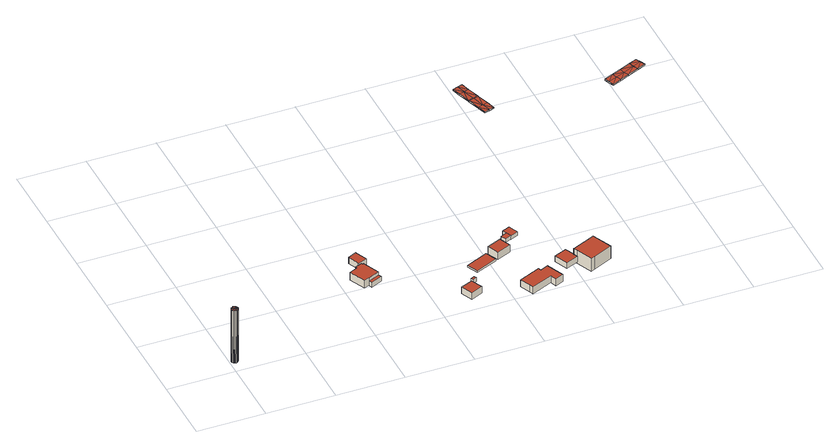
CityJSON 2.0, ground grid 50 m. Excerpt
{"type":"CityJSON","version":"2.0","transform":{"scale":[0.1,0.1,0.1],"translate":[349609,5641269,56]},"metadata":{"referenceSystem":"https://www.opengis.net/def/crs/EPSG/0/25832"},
"CityObjects":{
"building1":{"type":"Building","attributes":{"Geometrietyp2DReferenz":"1000","Gemeindeschluessel":"05362028","function":"51002_1251","roofType":"1000","measuredHeight":43.23},"geometry":[{"type":"Solid","lod":"2","boundaries":[[[[0,1,2]],[[1,3,2]],[[4,5,0]],[[5,1,0]],[[6,7,4]],[[7,5,4]],[[8,9,6]],[[9,7,6]],[[10,11,8]],[[11,9,8]],[[12,13,10]],[[13,11,10]],[[14,15,12]],[[15,13,12]],[[16,17,14]],[[17,15,14]],[[18,19,16]],[[19,17,16]],[[20,21,18]],[[21,19,18]],[[22,23,20]],[[23,21,20]],[[24,25,22]],[[25,23,22]],[[26,27,24]],[[27,25,24]],[[28,29,26]],[[29,27,26]],[[30,31,28]],[[31,29,28]],[[32,33,30]],[[33,31,30]],[[34,35,32]],[[35,33,32]],[[36,37,34]],[[37,35,34]],[[38,39,36]],[[39,37,36]],[[2,3,38]],[[3,39,38]],[[3,1,39]],[[1,5,39]],[[5,7,39]],[[7,9,39]],[[9,11,39]],[[11,13,39]],[[13,15,39]],[[15,17,39]],[[17,19,39]],[[19,21,39]],[[21,23,39]],[[23,25,39]],[[25,27,39]],[[27,29,39]],[[29,31,39]],[[31,33,39]],[[33,35,39]],[[35,37,39]],[[0,2,4]],[[2,38,4]],[[38,36,4]],[[36,34,4]],[[34,32,4]],[[32,30,4]],[[30,28,4]],[[28,26,4]],[[26,24,4]],[[24,22,4]],[[22,20,4]],[[20,18,4]],[[18,16,4]],[[16,14,4]],[[14,12,4]],[[12,10,4]],[[10,8,4]],[[8,6,4]]]],"semantics":{"surfaces":[{"type":"WallSurface"},{"type":"GroundSurface"},{"type":"RoofSurface"}],"values":[[0,0,0,0,0,0,0,0,0,0,0,0,0,0,0,0,0,0,0,0,0,0,0,0,0,0,0,0,0,0,0,0,0,0,0,0,0,0,0,0,1,1,1,1,1,1,1,1,1,1,1,1,1,1,1,1,1,1,2,2,2,2,2,2,2,2,2,2,2,2,2,2,2,2,2,2]]}}]},
"building2":{"type":"Building","attributes":{"Gemeindeschluessel":"05362028","Geometrietyp2DReferenz":"3000","function":"31001_2611"},"children":["building2-1","building2-2"]},
"building2-1":{"type":"BuildingPart","attributes":{"roofType":"1000","measuredHeight":6.34},"parents":["building2"],"geometry":[{"type":"MultiSurface","lod":"2","boundaries":[[[40,41,42,43]],[[44,45,41,40]],[[46,47,45,44]],[[48,49,47,46]],[[50,51,49,48]],[[52,53,51,50]],[[54,55,53,52]],[[56,57,55,54]],[[54,52,50,48,46,44,40,43,56]],[[41,45,47,49,51,53,55,57,42]],[[56,43,58,59]],[[42,57,59,58]]],"semantics":{"surfaces":[{"type":"WallSurface"},{"type":"RoofSurface"},{"type":"GroundSurface"},{"type":"ClosureSurface"}],"values":[0,0,0,0,0,0,0,0,1,2,0,3]}}]},
"building2-2":{"type":"BuildingPart","attributes":{"roofType":"1000","measuredHeight":3.79},"parents":["building2"],"geometry":[{"type":"Solid","lod":"2","boundaries":[[[[60,61,57,59]],[[62,63,61,60]],[[58,42,63,62]],[[60,59,58,62]],[[57,61,63,42]],[[58,59,57,42]]]],"semantics":{"surfaces":[{"type":"WallSurface"},{"type":"RoofSurface"},{"type":"GroundSurface"},{"type":"ClosureSurface"}],"values":[[0,0,0,1,2,3]]}}]},
"building3":{"type":"Building","attributes":{"Geometrietyp2DReferenz":"3000","Gemeindeschluessel":"05362028","function":"31001_2611","roofType":"1000","measuredHeight":5.04},"geometry":[{"type":"Solid","lod":"2","boundaries":[[[[64,65,66,67]],[[68,69,65,64]],[[70,71,69,68]],[[72,73,71,70]],[[74,75,73,72]],[[67,66,75,74]],[[72,70,68,64,67,74]],[[65,69,71,73,75,66]]]],"semantics":{"surfaces":[{"type":"WallSurface"},{"type":"RoofSurface"},{"type":"GroundSurface"}],"values":[[0,0,0,0,0,0,1,2]]}}]},
"building4":{"type":"Building","attributes":{"Geometrietyp2DReferenz":"3000","Gemeindeschluessel":"05362028","function":"31001_2611","roofType":"1000","measuredHeight":5.32},"geometry":[{"type":"Solid","lod":"2","boundaries":[[[[76,77,78,79]],[[80,81,77,76]],[[82,83,81,80]],[[79,78,83,82]],[[80,76,79,82]],[[77,81,83,78]]]],"semantics":{"surfaces":[{"type":"WallSurface"},{"type":"RoofSurface"},{"type":"GroundSurface"}],"values":[[0,0,0,0,1,2]]}}]},
"building5":{"type":"Building","attributes":{"Geometrietyp2DReferenz":"3000","Gemeindeschluessel":"05362028","function":"31001_2611","roofType":"1000","measuredHeight":3.14},"geometry":[{"type":"Solid","lod":"2","boundaries":[[[[84,85,86,87]],[[88,89,85,84]],[[90,91,89,88]],[[87,86,91,90]],[[88,84,87,90]],[[85,89,91,86]]]],"semantics":{"surfaces":[{"type":"WallSurface"},{"type":"RoofSurface"},{"type":"GroundSurface"}],"values":[[0,0,0,0,1,2]]}}]},
"building6":{"type":"Building","attributes":{"Geometrietyp2DReferenz":"3000","Gemeindeschluessel":"05362028","function":"31001_2611","roofType":"1000","measuredHeight":1.43},"geometry":[{"type":"Solid","lod":"2","boundaries":[[[[92,93,94,95]],[[96,97,93,92]],[[98,99,97,96]],[[95,94,99,98]],[[96,92,95,98]],[[93,97,99,94]]]],"semantics":{"surfaces":[{"type":"WallSurface"},{"type":"RoofSurface"},{"type":"GroundSurface"}],"values":[[0,0,0,0,1,2]]}}]},
"building7":{"type":"Building","attributes":{"Geometrietyp2DReferenz":"3000","Gemeindeschluessel":"05362028","function":"31001_2611","roofType":"1000","measuredHeight":5.85},"geometry":[{"type":"Solid","lod":"2","boundaries":[[[[100,101,102,103]],[[104,105,101,100]],[[106,107,105,104]],[[103,102,107,106]],[[104,100,103,106]],[[101,105,107,102]]]],"semantics":{"surfaces":[{"type":"WallSurface"},{"type":"RoofSurface"},{"type":"GroundSurface"}],"values":[[0,0,0,0,1,2]]}}]},
"building8":{"type":"Building","attributes":{"Geometrietyp2DReferenz":"3000","Gemeindeschluessel":"05362028","function":"31001_2611","roofType":"1000","measuredHeight":5.64},"geometry":[{"type":"Solid","lod":"2","boundaries":[[[[108,109,110,111]],[[112,113,109,108]],[[114,115,113,112]],[[116,117,115,114]],[[118,119,117,116]],[[120,121,119,118]],[[122,123,121,120]],[[124,125,123,122]],[[111,110,125,124]],[[122,120,118,116,114,112,108,111,124]],[[109,113,115,117,119,121,123,125,110]]]],"semantics":{"surfaces":[{"type":"WallSurface"},{"type":"RoofSurface"},{"type":"GroundSurface"}],"values":[[0,0,0,0,0,0,0,0,0,1,2]]}}]},
"building9":{"type":"Building","attributes":{"Gemeindeschluessel":"05362028","Geometrietyp2DReferenz":"3000","function":"31001_2611"},"children":["building9-1","building9-2"]},
"building9-1":{"type":"BuildingPart","attributes":{"roofType":"9999","measuredHeight":3},"parents":["building9"],"geometry":[{"type":"MultiSurface","lod":"2","boundaries":[[[126,127,128,129,130]],[[128,131,132,129]],[[127,133,131,128]],[[126,134,133,127]],[[130,135,134,126]],[[136,137,132,135]],[[130,129,137,136]],[[131,133,134,135,132]]],"semantics":{"surfaces":[{"type":"RoofSurface"},{"type":"WallSurface"},{"type":"GroundSurface"}],"values":[0,1,1,1,1,1,1,2]}}]},
"building9-2":{"type":"BuildingPart","attributes":{"roofType":"9999","measuredHeight":3},"parents":["building9"],"geometry":[{"type":"MultiSurface","lod":"2","boundaries":[[[138,139,140,141]],[[140,139,130,129]],[[138,142,136,139]],[[141,143,142,138]],[[140,137,143,141]],[[136,137,129,130]],[[136,142,143,137]]],"semantics":{"surfaces":[{"type":"RoofSurface"},{"type":"WallSurface"},{"type":"GroundSurface"}],"values":[0,1,1,1,1,1,2]}}]},
"building10":{"type":"Building","attributes":{"Geometrietyp2DReferenz":"3000","Gemeindeschluessel":"05362028","function":"31001_2611","roofType":"1000","measuredHeight":4.59},"geometry":[{"type":"Solid","lod":"2","boundaries":[[[[144,145,146,147]],[[148,149,145,144]],[[150,151,149,148]],[[152,153,151,150]],[[154,155,153,152]],[[147,146,155,154]],[[152,150,148,144,147,154]],[[145,149,151,153,155,146]]]],"semantics":{"surfaces":[{"type":"WallSurface"},{"type":"RoofSurface"},{"type":"GroundSurface"}],"values":[[0,0,0,0,0,0,1,2]]}}]},
"building11":{"type":"Building","attributes":{"Geometrietyp2DReferenz":"3000","Gemeindeschluessel":"05362028","function":"31001_2611","roofType":"1000","measuredHeight":10.4},"geometry":[{"type":"Solid","lod":"2","boundaries":[[[[156,157,158,159]],[[160,161,157,156]],[[162,163,161,160]],[[164,165,163,162]],[[166,167,165,164]],[[168,169,167,166]],[[170,171,169,168]],[[172,173,171,170]],[[159,158,173,172]],[[170,168,166,164,162,160,156,159,172]],[[157,161,163,165,167,169,171,173,158]]]],"semantics":{"surfaces":[{"type":"WallSurface"},{"type":"RoofSurface"},{"type":"GroundSurface"}],"values":[[0,0,0,0,0,0,0,0,0,1,2]]}}]},
"building12":{"type":"Building","attributes":{"Geometrietyp2DReferenz":"2000","Gemeindeschluessel":"05315000","function":"53001_1800","roofType":"9999","measuredHeight":1},"geometry":[{"type":"Solid","lod":"2","boundaries":[[[[174,175,176]],[[175,177,176]],[[178,179,174]],[[179,175,174]],[[180,181,178]],[[181,179,178]],[[182,183,180]],[[183,181,180]],[[184,185,182]],[[185,183,182]],[[186,187,184]],[[187,185,184]],[[188,189,186]],[[189,187,186]],[[190,191,188]],[[191,189,188]],[[192,193,190]],[[193,191,190]],[[194,195,192]],[[195,193,192]],[[196,197,194]],[[197,195,194]],[[198,199,196]],[[199,197,196]],[[200,201,198]],[[201,199,198]],[[202,203,200]],[[203,201,200]],[[204,205,202]],[[205,203,202]],[[176,177,204]],[[177,205,204]],[[191,193,206]],[[206,193,195]],[[206,195,199]],[[199,195,197]],[[179,181,183]],[[179,183,207]],[[207,183,208]],[[208,183,185]],[[208,185,209]],[[209,185,187]],[[209,187,210]],[[210,187,211]],[[211,187,189]],[[211,189,206]],[[206,189,191]],[[211,206,199]],[[211,199,201]],[[211,201,210]],[[210,201,209]],[[209,201,203]],[[209,203,208]],[[208,203,205]],[[208,205,207]],[[207,205,177]],[[207,177,175]],[[207,175,179]],[[190,212,192]],[[212,194,192]],[[212,198,194]],[[198,196,194]],[[178,182,180]],[[178,213,182]],[[213,214,182]],[[214,184,182]],[[214,215,184]],[[215,186,184]],[[215,216,186]],[[216,217,186]],[[217,188,186]],[[217,212,188]],[[212,190,188]],[[217,198,212]],[[217,200,198]],[[217,216,200]],[[216,215,200]],[[215,202,200]],[[215,214,202]],[[214,204,202]],[[214,213,204]],[[213,176,204]],[[213,174,176]],[[213,178,174]]]],"semantics":{"surfaces":[{"type":"WallSurface"},{"type":"GroundSurface"},{"type":"RoofSurface"}],"values":[[0,0,0,0,0,0,0,0,0,0,0,0,0,0,0,0,0,0,0,0,0,0,0,0,0,0,0,0,0,0,0,0,1,1,1,1,1,1,1,1,1,1,1,1,1,1,1,1,1,1,1,1,1,1,1,1,1,1,2,2,2,2,2,2,2,2,2,2,2,2,2,2,2,2,2,2,2,2,2,2,2,2,2,2]]}}]},
"building13":{"type":"Building","attributes":{"Geometrietyp2DReferenz":"2000","Gemeindeschluessel":"05362028","function":"53001_1800","roofType":"9999","measuredHeight":1},"geometry":[{"type":"Solid","lod":"2","boundaries":[[[[218,219,220]],[[219,221,220]],[[222,223,218]],[[223,219,218]],[[224,225,222]],[[225,223,222]],[[226,227,224]],[[227,225,224]],[[228,229,226]],[[229,227,226]],[[230,231,228]],[[231,229,228]],[[232,233,230]],[[233,231,230]],[[234,235,232]],[[235,233,232]],[[236,237,234]],[[237,235,234]],[[238,239,236]],[[239,237,236]],[[240,241,238]],[[241,239,238]],[[220,221,240]],[[221,241,240]],[[227,229,231]],[[227,231,242]],[[242,231,243]],[[243,231,233]],[[243,233,244]],[[244,233,235]],[[244,235,245]],[[245,235,239]],[[239,235,237]],[[245,239,221]],[[221,239,241]],[[223,225,242]],[[242,225,227]],[[223,242,243]],[[223,243,219]],[[219,243,244]],[[219,244,221]],[[221,244,245]],[[226,230,228]],[[226,246,230]],[[246,247,230]],[[247,232,230]],[[247,248,232]],[[248,234,232]],[[248,249,234]],[[249,238,234]],[[238,236,234]],[[249,220,238]],[[220,240,238]],[[222,246,224]],[[246,226,224]],[[222,247,246]],[[222,218,247]],[[218,248,247]],[[218,220,248]],[[220,249,248]]]],"semantics":{"surfaces":[{"type":"WallSurface"},{"type":"GroundSurface"},{"type":"RoofSurface"}],"values":[[0,0,0,0,0,0,0,0,0,0,0,0,0,0,0,0,0,0,0,0,0,0,0,0,1,1,1,1,1,1,1,1,1,1,1,1,1,1,1,1,1,1,2,2,2,2,2,2,2,2,2,2,2,2,2,2,2,2,2,2]]}}]}
},
"vertices":[
[52,105,454],[52,105,22],[47,112,454],[47,112,22],[54,98,454],[54,98,22],[54,90,454],[54,90,22],[52,83,454],[52,83,22],[47,76,454],[47,76,22],[41,72,454],[41,72,22],[34,69,454],[34,69,22],[26,69,454],[26,69,22],[18,72,454],[18,72,22],[12,76,454],[12,76,22],[7,83,454],[7,83,22],[5,90,454],[5,90,22],[5,98,454],[5,98,22],[7,105,454],[7,105,22],[12,112,454],[12,112,22],[18,116,454],[18,116,22],[26,119,454],[26,119,22],[34,119,454],[34,119,22],[41,116,454],[41,116,22],
[1130,486,86],[1130,486,23],[1167,502,23],[1167,502,86],[1077,607,86],[1077,607,23],[1139,634,86],[1139,634,23],[1134,645,86],[1134,645,23],[1185,667,86],[1185,667,23],[1190,656,86],[1190,656,23],[1198,659,86],[1198,659,23],[1251,538,86],[1251,538,23],[1167,502,61],[1251,538,61],
[1262,512,61],[1262,512,23],[1179,475,61],[1179,475,23],
[1241,713,75],[1241,713,25],[1202,802,25],[1202,802,75],[1177,685,75],[1177,685,25],[1172,695,75],[1172,695,25],[1142,764,75],[1142,764,25],[1138,775,75],[1138,775,25],
[1820,131,76],[1820,131,23],[1783,217,23],[1783,217,76],[1731,92,76],[1731,92,23],[1694,179,76],[1694,179,23],
[1835,259,57],[1835,259,26],[1826,279,26],[1826,279,57],[1808,247,57],[1808,247,26],[1798,267,57],[1798,267,26],
[2042,412,42],[2042,412,28],[2006,496,28],[2006,496,42],[1878,341,42],[1878,341,28],[1841,425,42],[1841,425,28],
[2164,465,87],[2164,465,28],[2128,549,28],[2128,549,87],[2060,420,87],[2060,420,28],[2024,504,87],[2024,504,28],
[2254,156,68],[2254,156,11],[2245,178,11],[2245,178,68],[2311,181,68],[2311,181,11],[2367,52,68],[2367,52,11],[2308,26,68],[2308,26,11],[2289,71,68],[2289,71,11],[2133,3,68],[2133,3,11],[2121,33,68],[2121,33,11],[2088,110,68],[2088,110,11],
[2282,610,59],[2251,681,59],[2194,657,59],[2208,625,59],[2225,585,59],[2194,657,29],[2208,625,29],[2251,681,29],[2282,610,29],[2225,585,29],[2225,585,32],[2208,625,32],
[2177,564,62],[2225,585,62],[2208,625,62],[2160,604,62],[2177,564,32],[2160,604,32],
[2517,217,78],[2517,217,32],[2486,287,32],[2486,287,78],[2515,216,78],[2515,216,32],[2528,185,78],[2528,185,32],[2437,145,78],[2437,145,32],[2393,247,78],[2393,247,32],
[2584,246,125],[2584,246,21],[2517,217,21],[2517,217,125],[2640,270,125],[2640,270,21],[2687,291,125],[2687,291,21],[2750,144,125],[2750,144,21],[2609,82,125],[2609,82,21],[2578,68,125],[2578,68,21],[2528,185,125],[2528,185,21],[2515,216,125],[2515,216,21],
[2697,1970,19],[2697,1970,9],[2677,2033,19],[2677,2033,9],[2658,1959,19],[2658,1959,9],[2620,1947,19],[2620,1947,9],[2601,2009,19],[2601,2009,9],[2574,2095,19],[2574,2095,9],[2571,2106,19],[2571,2106,9],[2544,2192,19],[2544,2192,9],[2544,2193,19],[2544,2193,9],[2524,2259,19],[2524,2259,9],[2562,2270,19],[2562,2270,9],[2600,2282,19],[2600,2282,9],[2620,2217,19],[2620,2217,9],[2647,2131,19],[2647,2131,9],[2650,2120,19],[2650,2120,9],[2677,2034,19],[2677,2034,9],[2582,2205,9],[2639,2021,9],[2638,2025,9],[2611,2111,9],[2609,2118,9],[2582,2204,9],[2582,2205,19],[2639,2021,19],[2638,2025,19],[2611,2111,19],[2609,2118,19],[2582,2204,19],
[3653,1948,19],[3653,1948,9],[3735,1984,19],[3735,1984,9],[3584,1919,19],[3584,1919,9],[3520,1891,19],[3520,1891,9],[3504,1928,19],[3504,1928,9],[3489,1965,19],[3489,1965,9],[3553,1992,19],[3553,1992,9],[3621,2021,19],[3621,2021,9],[3703,2058,19],[3703,2058,9],[3763,2084,19],[3763,2084,9],[3779,2048,19],[3779,2048,9],[3796,2011,19],[3796,2011,9],[3569,1955,9],[3633,1983,9],[3715,2019,9],[3719,2021,9],[3569,1955,19],[3633,1983,19],[3715,2019,19],[3719,2021,19]
]}
